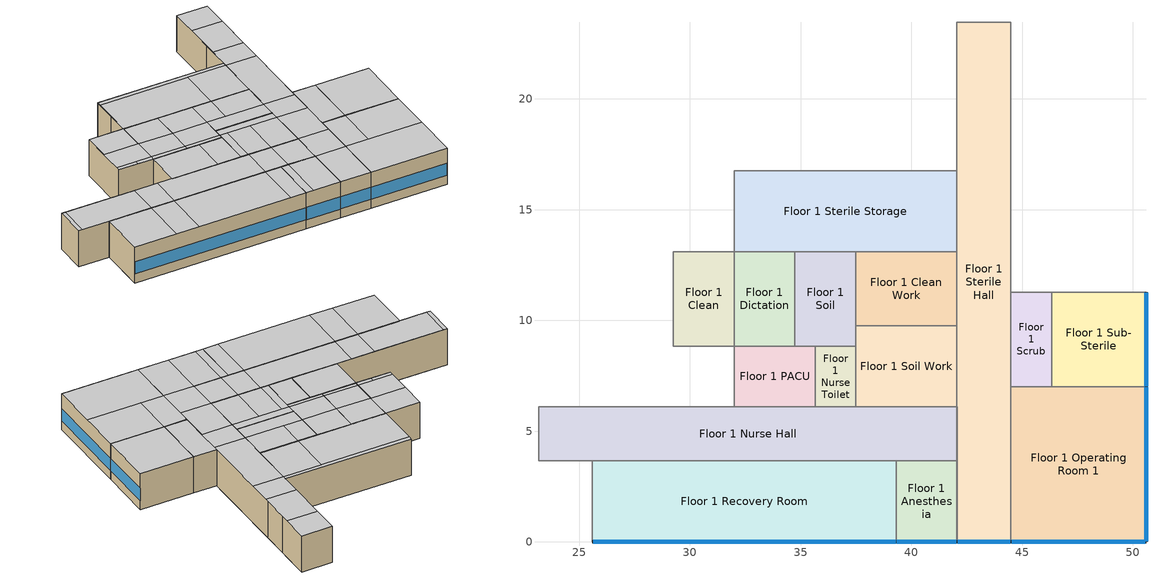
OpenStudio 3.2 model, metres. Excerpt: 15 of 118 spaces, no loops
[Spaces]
Floor 1 Clean
 floor foundation (BTAP-Grnd-Floor-Mass:U-0.757_std): 32,13.11 32,8.84 29.26,8.84 29.26,13.11 z0
 wall to Floor 1 Nurse Station: 29.26,8.84 32,8.84 z0:3.05
 wall to Floor 1 Humid: 32,13.11 29.26,13.11 z0:3.05
 wall to Floor 1 Nourishment: 29.26,13.11 29.26,8.84 z0:3.05
 wall to Floor 1 Dictation: 32,8.84 32,13.11 z0:3.05
 ceiling to Floor 2 Exam Hall 2: 30.78,8.84 30.78,9.14 29.26,9.14 29.26,8.84 z3.05
 ceiling to Floor 2 Exam 3: 32,8.84 32,9.14 30.78,9.14 30.78,8.84 z3.05
 ceiling to Floor 2 Reception Hall: 32,9.14 32,10.97 29.26,10.97 29.26,9.14 z3.05
 ceiling to Floor 2 X-Ray: 32,10.97 32,13.11 29.26,13.11 29.26,10.97 z3.05
Floor 1 Operating Room 1
 floor foundation (BTAP-Grnd-Floor-Mass:U-0.757_std): 50.6,7.01 50.6,0 44.5,0 44.5,7.01 z0
 wall outside: 44.5,0 50.6,0 50.6,7.01 z0:3.05
 wall to Floor 1 Sterile Hall: 44.5,7.01 44.5,0 z0:3.05
 wall to Floor 1 Scrub: 46.33,7.01 44.5,7.01 z0:3.05
 wall to Floor 1 Sub-Sterile: 50.6,7.01 46.33,7.01 z0:3.05
 window (BTAP-Ext-FixedWindow:U=0.190 SHGC=0.600): 44.53,0 50.57,0 z0.76:1.79; 50.6,0.03 50.6,6.99 z0.76:1.78
 ceiling to Floor 2 Conference: 50.6,0 50.6,3.66 44.5,3.66 44.5,0 z3.05
 ceiling to Floor 2 Office Hall: 46.33,3.66 46.33,7.01 44.5,7.01 44.5,3.66 z3.05
 ceiling to Floor 2 Office: 50.6,3.66 50.6,7.01 46.33,7.01 46.33,3.66 z3.05
Floor 1 Soil
 floor foundation (BTAP-Grnd-Floor-Mass:U-0.757_std): 37.49,13.11 37.49,8.84 34.75,8.84 34.75,13.11 z0
 wall to Floor 1 PACU: 34.75,8.84 35.66,8.84 z0:3.05
 wall to Floor 1 Soil Work: 37.49,8.84 37.49,9.75 z0:3.05
 wall to Floor 1 Clean Work: 37.49,9.75 37.49,13.11 z0:3.05
 wall to Floor 1 Nurse Toilet: 35.66,8.84 37.49,8.84 z0:3.05
 wall to Floor 1 Dictation: 34.75,13.11 34.75,8.84 z0:3.05
 wall to Floor 1 Sterile Storage: 37.49,13.11 34.75,13.11 z0:3.05
 ceiling to Floor 2 X-Ray: 37.49,10.97 37.49,13.11 34.75,13.11 34.75,10.97 z3.05
 ceiling to Floor 2 Exam 3: 37.49,8.84 37.49,9.14 34.75,9.14 34.75,8.84 z3.05
 ceiling to Floor 2 Reception Hall: 37.49,9.14 37.49,10.97 34.75,10.97 34.75,9.14 z3.05
Floor 1 Sterile Hall
 floor foundation (BTAP-Grnd-Floor-Mass:U-0.757_std): 44.5,23.47 44.5,0 42.06,0 42.06,23.47 z0
 wall outside: 42.06,0 44.5,0 z0:3.05
 wall to Floor 1 Clean Work: 42.06,13.11 42.06,9.75 z0:3.05
 wall to Floor 1 Utility Hall: 44.5,23.47 42.06,23.47 z0:3.05
 wall to Floor 1 Nurse Hall: 42.06,6.1 42.06,3.66 z0:3.05
 wall to Floor 1 Operating Room 2: 44.5,11.28 44.5,18.59 z0:3.05
 wall to Floor 1 Utility Room: 44.5,20.73 44.5,23.47 z0:3.05
 wall to Floor 1 Utility Janitor: 44.5,18.59 44.5,20.73 z0:3.05
 wall to Floor 1 Soil Work: 42.06,9.75 42.06,6.1 z0:3.05
 wall to Floor 1 Scrub: 44.5,7.01 44.5,11.28 z0:3.05
 wall to Floor 1 Sterile Storage: 42.06,16.76 42.06,13.11 z0:3.05
 wall to Floor 1 Locker Room Hall: 42.06,19.2 42.06,16.76 z0:3.05
 wall to Floor 1 Anesthesia: 42.06,3.66 42.06,0 z0:3.05
 wall to Floor 1 Operating Room 3: 42.06,23.47 42.06,19.2 z0:3.05
 window (BTAP-Ext-FixedWindow:U=0.190 SHGC=0.600): 42.09,0 44.48,0 z0.76:1.8
 ceiling to Floor 2 Work Hall: 44.5,16.46 44.5,18.29 42.06,18.29 42.06,16.46 z3.05
 ceiling to Floor 2 Nurse Station 1: 44.5,18.29 44.5,21.34 42.06,21.34 42.06,18.29 z3.05
 ceiling to Floor 2 Storage 2: 44.5,21.34 44.5,23.47 42.06,23.47 42.06,21.34 z3.05
 ceiling to Floor 2 Conference Toilet: 44.5,3.66 44.5,6.1 42.06,6.1 42.06,3.66 z3.05
 ceiling to Floor 2 Reception Hall: 44.5,9.14 44.5,10.97 42.06,10.97 42.06,9.14 z3.05
 ceiling to Floor 2 Conference: 44.5,0 44.5,3.66 42.06,3.66 42.06,0 z3.05
 ceiling to Floor 2 Lounge: 44.5,6.1 44.5,9.14 42.06,9.14 42.06,6.1 z3.05
 ceiling to Floor 2 Scheduling 1: 44.5,10.97 44.5,16.46 42.06,16.46 42.06,10.97 z3.05
Floor 1 Anesthesia
 floor foundation (BTAP-Grnd-Floor-Mass:U-0.757_std): 42.06,3.66 42.06,0 39.32,0 39.32,3.66 z0
 wall outside: 39.32,0 42.06,0 z0:3.05
 wall to Floor 1 Nurse Hall: 42.06,3.66 39.32,3.66 z0:3.05
 wall to Floor 1 Recovery Room: 39.32,3.66 39.32,0 z0:3.05
 window (BTAP-Ext-FixedWindow:U=0.190 SHGC=0.600): 39.34,0 42.04,0 z0.76:1.8
 ceiling to Floor 2 Exam 4: 42.06,0 42.06,3.66 39.93,3.66 39.93,0 z3.05
 ceiling to Floor 2 Exam Hall 3: 39.93,0 39.93,3.66 39.32,3.66 39.32,0 z3.05
Floor 1 Sterile Storage
 floor foundation (BTAP-Grnd-Floor-Mass:U-0.757_std): 42.06,16.76 42.06,13.11 32,13.11 32,16.76 z0
 wall to Floor 1 Nurse Janitor: 32,16.76 32,14.94 z0:3.05
 wall to Floor 1 Humid: 32,14.94 32,13.11 z0:3.05
 wall to Floor 1 Locker Room Hall: 42.06,16.76 32,16.76 z0:3.05
 wall to Floor 1 Dictation: 32,13.11 34.75,13.11 z0:3.05
 wall to Floor 1 Clean Work: 37.49,13.11 42.06,13.11 z0:3.05
 ceiling to Floor 2 Scheduling 1: 42.06,13.11 42.06,16.46 39.01,16.46 39.01,13.11 z3.05
 ceiling to Floor 2 Work Hall: 42.06,16.46 42.06,16.76 32,16.76 32,16.46 z3.05
 ceiling to Floor 2 X-Ray: 39.01,13.11 39.01,16.46 32,16.46 32,13.11 z3.05
Floor 1 PACU
 floor foundation (BTAP-Grnd-Floor-Mass:U-0.757_std): 35.66,8.84 35.66,6.1 32,6.1 32,8.84 z0
 wall to Floor 1 Nurse Toilet: 35.66,6.1 35.66,8.84 z0:3.05
 wall to Floor 1 Nurse Station: 32,8.84 32,6.1 z0:3.05
 wall to Floor 1 Nurse Hall: 32,6.1 35.66,6.1 z0:3.05
 wall to Floor 1 Dictation: 34.75,8.84 32,8.84 z0:3.05
 ceiling to Floor 2 Exam 3: 35.66,6.1 35.66,8.84 32,8.84 32,6.1 z3.05
Floor 1 Scrub
 floor foundation (BTAP-Grnd-Floor-Mass:U-0.757_std): 46.33,11.28 46.33,7.01 44.5,7.01 44.5,11.28 z0
 wall to Floor 1 Operating Room 2: 46.33,11.28 44.5,11.28 z0:3.05
 wall to Floor 1 Sub-Sterile: 46.33,7.01 46.33,11.28 z0:3.05
 ceiling to Floor 2 Office Hall: 46.33,7.01 46.33,11.28 44.5,11.28 44.5,7.01 z3.05
Floor 1 Sub-Sterile
 floor foundation (BTAP-Grnd-Floor-Mass:U-0.757_std): 50.6,11.28 50.6,7.01 46.33,7.01 46.33,11.28 z0
 wall outside: 50.6,7.01 50.6,11.28 z0:3.05
 wall to Floor 1 Operating Room 2: 50.6,11.28 46.33,11.28 z0:3.05
 window (BTAP-Ext-FixedWindow:U=0.190 SHGC=0.600): 50.6,7.04 50.6,11.25 z0.76:1.79
 ceiling to Floor 2 Office: 50.6,7.01 50.6,11.28 46.33,11.28 46.33,7.01 z3.05
Floor 1 Recovery Room
 floor foundation (BTAP-Grnd-Floor-Mass:U-0.757_std): 39.32,3.66 39.32,0 25.6,0 25.6,3.66 z0
 wall outside: 25.6,0 39.32,0 z0:3.05
 wall to Floor 1 Step Down: 25.6,3.66 25.6,0 z0:3.05
 wall to Floor 1 Nurse Hall: 39.32,3.66 25.6,3.66 z0:3.05
 window (BTAP-Ext-FixedWindow:U=0.190 SHGC=0.600): 25.63,0 39.29,0 z0.76:1.78
 ceiling to Floor 2 Exam Hall 3: 39.32,0 39.32,3.66 38.1,3.66 38.1,0 z3.05
 ceiling to Floor 2 Exam 3: 38.1,0 38.1,3.66 30.78,3.66 30.78,0 z3.05
 ceiling to Floor 2 Exam Hall 2: 30.78,0 30.78,3.66 28.96,3.66 28.96,0 z3.05
 ceiling to Floor 2 Exam 2: 28.96,0 28.96,3.66 25.6,3.66 25.6,0 z3.05
Floor 1 Nurse Toilet
 floor foundation (BTAP-Grnd-Floor-Mass:U-0.757_std): 37.49,8.84 37.49,6.1 35.66,6.1 35.66,8.84 z0
 wall to Floor 1 Soil Work: 37.49,6.1 37.49,8.84 z0:3.05
 wall to Floor 1 Nurse Hall: 35.66,6.1 37.49,6.1 z0:3.05
 ceiling to Floor 2 Exam 3: 37.49,6.1 37.49,8.84 35.66,8.84 35.66,6.1 z3.05
Floor 1 Clean Work
 floor foundation (BTAP-Grnd-Floor-Mass:U-0.757_std): 42.06,13.11 42.06,9.75 37.49,9.75 37.49,13.11 z0
 wall to Floor 1 Soil Work: 37.49,9.75 42.06,9.75 z0:3.05
 ceiling to Floor 2 Scheduling 1: 42.06,10.97 42.06,13.11 39.01,13.11 39.01,10.97 z3.05
 ceiling to Floor 2 Reception Hall: 42.06,9.75 42.06,10.97 37.49,10.97 37.49,9.75 z3.05
 ceiling to Floor 2 X-Ray: 39.01,10.97 39.01,13.11 37.49,13.11 37.49,10.97 z3.05
Floor 1 Nurse Hall
 floor foundation (BTAP-Grnd-Floor-Mass:U-0.757_std): 42.06,6.1 42.06,3.66 23.16,3.66 23.16,6.1 z0
 wall to Floor 1 Soil Work: 42.06,6.1 37.49,6.1 z0:3.05
 wall to Floor 1 Step Down: 23.16,3.66 25.6,3.66 z0:3.05
 wall to Floor 1 Pre-Op Hall: 23.16,6.1 23.16,3.66 z0:3.05
 wall to Floor 1 Nurse Station: 32,6.1 23.16,6.1 z0:3.05
 ceiling to Floor 2 Exam 2: 28.96,3.66 28.96,6.1 23.47,6.1 23.47,3.66 z3.05
 ceiling to Floor 2 Storage 1: 42.06,3.66 42.06,6.1 39.93,6.1 39.93,3.66 z3.05
 ceiling to Floor 2 Exam Hall 1: 23.47,3.66 23.47,6.1 23.16,6.1 23.16,3.66 z3.05
 ceiling to Floor 2 Exam Hall 2: 30.78,3.66 30.78,6.1 28.96,6.1 28.96,3.66 z3.05
 ceiling to Floor 2 Exam 3: 38.1,3.66 38.1,6.1 30.78,6.1 30.78,3.66 z3.05
 ceiling to Floor 2 Exam Hall 3: 39.93,3.66 39.93,6.1 38.1,6.1 38.1,3.66 z3.05
Floor 1 Soil Work
 floor foundation (BTAP-Grnd-Floor-Mass:U-0.757_std): 42.06,9.75 42.06,6.1 37.49,6.1 37.49,9.75 z0
 ceiling to Floor 2 Reception Hall: 42.06,9.14 42.06,9.75 37.49,9.75 37.49,9.14 z3.05
 ceiling to Floor 2 Dictation: 42.06,6.1 42.06,9.14 39.93,9.14 39.93,6.1 z3.05
 ceiling to Floor 2 Exam Hall 3: 39.93,6.1 39.93,9.14 38.1,9.14 38.1,6.1 z3.05
 ceiling to Floor 2 Exam 3: 38.1,6.1 38.1,9.14 37.49,9.14 37.49,6.1 z3.05
Floor 1 Dictation
 floor foundation (BTAP-Grnd-Floor-Mass:U-0.757_std): 34.75,13.11 34.75,8.84 32,8.84 32,13.11 z0
 ceiling to Floor 2 Exam 3: 34.75,8.84 34.75,9.14 32,9.14 32,8.84 z3.05
 ceiling to Floor 2 X-Ray: 34.75,10.97 34.75,13.11 32,13.11 32,10.97 z3.05
 ceiling to Floor 2 Reception Hall: 34.75,9.14 34.75,10.97 32,10.97 32,9.14 z3.05
[Site]
Calgary Intl AP_AB_CAN: Latitude {deg}=51.114; Longitude {deg}=-114.02; Time Zone {hr}=-7; Elevation {m}=1084.1; Terrain=City
[Building]
Outpatient: North Axis {deg}=0; Default Construction Set=BTAP-Mass at hdd = 5000.0; Standards Number of Stories=3; Standards Number of Above Ground Stories=3; Standards Template=NECB2017; Standards Building Type=Outpatient
[Site:WaterMainsTemperature]
Calculation Method=Correlation; Annual Average Outdoor Air Temperature {C}=5; Maximum Difference In Monthly Average Outdoor Air Temperatures {deltaC}=23.3
[Site:GroundTemperature:BuildingSurface]
19.527, 19.502, 19.536, 19.598, 20.002, 21.64, 22.225, 22.375, 21.449, 20.121, 19.802, 19.633
[SizingPeriod:DesignDay] Barometric Pressure {Pa}=88961; Sky Clearness=0; Rain Indicator=0; Snow Indicator=0; Day of Month=21; Daylight Saving Time Indicator=0; Humidity Indicating Type=Wetbulb; Dry-Bulb Temperature Range Modifier Type=DefaultMultipliers
Name | Maximum Dry-Bulb Temperature {C} | Daily Dry-Bulb Temperature Range {deltaC} | Humidity Indicating Conditions at Maximum Dry-Bulb | Wind Speed {m/s} | Wind Direction {deg} | Month | Day Type | Solar Model Indicator | ASHRAE Taub | ASHRAE Taud
Calgary Intl AP Ann Clg .4% Condns DB=>MWB | 28.5 | 12.1 | 16.1 | 4.5 | 160 | 7 | SummerDesignDay | ASHRAETau | 0.339 | 2.421
Calgary Intl AP Ann Htg 99.6% Condns DB | -28.5 | 0 | -28.5 | 2.9 | 200 | 1 | WinterDesignDay | ASHRAEClearSky
[Material:NoMass] Roughness=Smooth; Thermal Absorptance=0.9; Solar Absorptance=0.7
Name | Thermal Resistance {m2-K/W} | Visible Absorptance
Typical Carpet Pad; Typical Carpet Pad 1 | 0.21648 | 0.8
Typical Insulation 1 | 5.91238 | 0.7
Typical Insulation 2 | 4.49096 | 0.7
Typical Insulation 3 | 7.24636 | 0.7
Typical Carpet Pad 2 | 1.25503 | 0.8
Typical Carpet Pad 3; Typical Carpet Pad 4 | 3.45515 | 0.8
Typical Insulation 4 | 0.526298 | 0.7
Typical Insulation 5 | 0.526316 | 0.7
[Material]
Name | Roughness | Thickness {m} | Conductivity {W/m-K} | Density {kg/m3} | Specific Heat {J/kg-K} | Thermal Absorptance | Solar Absorptance | Visible Absorptance
G05 25mm wood | MediumSmooth | 0.0254 | 0.15 | 608 | 1630 | 0.9 | 0.5 | 0.5
100mm Normalweight concrete floor 1 | MediumSmooth | 0.1016 | 2.31 | 2322 | 832
G01 13mm gypsum board 1 | Smooth | 0.0127 | 0.16 | 800 | 1090 | 0.9 | 0.7 | 0.5
4 in. Normalweight Concrete Floor 1 | MediumRough | 0.1016 | 2.31 | 2322 | 832 | 0.9 | 0.7 | 0.7
1IN Stucco 1 | Smooth | 0.0253 | 0.6918 | 1858 | 837 | 0.9 | 0.7 | 0.92
8IN CONCRETE HW RefBldg 1 | Rough | 0.2032 | 1.311 | 2240 | 836.8 | 0.9 | 0.7 | 0.7
1/2IN Gypsum 1 | Smooth | 0.0127 | 0.16 | 784.9 | 830 | 0.9 | 0.4 | 0.4
Metal Roof Surface 1; F08 Metal surface 1 | Smooth | 0.0008 | 45.28 | 7824 | 500 | 0.9 | 0.7 | 0.7
6 in. Normalweight Concrete Floor 1; 6 in. Normalweight Concrete Floor 2; 6 in. Normalweight Concrete Floor 3 | MediumRough | 0.1524 | 2.31 | 2322 | 832 | 0.9 | 0.7 | 0.7
Expanded Polystyrene | MediumSmooth | 0.0363959 | 0.029 | 29 | 1210
[Construction]
BTAP-Int-Partition; BTAP-Int-Door: G05 25mm wood
BTAP-Int-Floor: 100mm Normalweight concrete floor 1, Typical Carpet Pad
BTAP-Int-Wall: G01 13mm gypsum board 1, G01 13mm gypsum board 1
BTAP-Int-Ceiling: Typical Carpet Pad, 100mm Normalweight concrete floor 1
BTAP-Int-Window: SimpleGlazing
BTAP-Ext-Floor-Mass:U-0.162: Typical Insulation 1, 4 in. Normalweight Concrete Floor 1, Typical Carpet Pad 1
BTAP-Ext-Wall-Mass:U-0.21: 1IN Stucco 1, 8IN CONCRETE HW RefBldg 1, Typical Insulation 2, 1/2IN Gypsum 1
BTAP-Ext-Roof-Metal:U-0.138: Metal Roof Surface 1, Typical Insulation 3
BTAP-Grnd-Floor-Mass:U-0.757: 6 in. Normalweight Concrete Floor 1, Typical Carpet Pad 2
BTAP-Grnd-Wall-Mass:U-0.284: 6 in. Normalweight Concrete Floor 2, Typical Carpet Pad 3
BTAP-Grnd-Roof-Mass:U-0.284: 6 in. Normalweight Concrete Floor 3, Typical Carpet Pad 4
BTAP-Ext-FixedWindow:U=0.190 SHGC=0.600; BTAP-Ext-GlassDoors:U=0.190 SHGC=0.600; BTAP-Ext-Skylights:U=0.190 SHGC=0.600; BTAP-Ext-DaylightDomes:U=0.190 SHGC=0.600; BTAP-Ext-DaylightDiffuser:U=0.190 SHGC=0.600: SimpleGlazing:U=0.190 SHGC=0.600
BTAP-Ext-Door:U-1.9: F08 Metal surface 1, Typical Insulation 4
BTAP-Ext-OverHeadDoor:U-1.9: Typical Insulation 5
BTAP-Grnd-Floor-Mass:U-0.757_std: 6 in. Normalweight Concrete Floor 1, Expanded Polystyrene
[DefaultConstructionSet]
BTAP-Mass at hdd = 5000.0: Default Exterior Surface Constructions=BTAP-Mass at hdd = 5000.0; Default Interior Surface Constructions=Default Surface Constructions 2; Default Ground Contact Surface Constructions=BTAP-Mass at hdd = 5000.0 1; Default Exterior SubSurface Constructions=BTAP-Mass at hdd = 5000.0; Default Interior SubSurface Constructions=Default Sub Surface Constructions 2; Interior Partition Construction=BTAP-Int-Partition
[DefaultSurfaceConstructions]
Name | Floor Construction | Wall Construction | Roof Ceiling Construction
Default Surface Constructions 2 | BTAP-Int-Floor | BTAP-Int-Wall | BTAP-Int-Ceiling
BTAP-Mass at hdd = 5000.0 | BTAP-Ext-Floor-Mass:U-0.162 | BTAP-Ext-Wall-Mass:U-0.21 | BTAP-Ext-Roof-Metal:U-0.138
BTAP-Mass at hdd = 5000.0 1 | BTAP-Grnd-Floor-Mass:U-0.757 | BTAP-Grnd-Wall-Mass:U-0.284 | BTAP-Grnd-Roof-Mass:U-0.284
[DefaultSubSurfaceConstructions]
Name | Fixed Window Construction | Operable Window Construction | Door Construction | Glass Door Construction | Overhead Door Construction | Skylight Construction | Tubular Daylight Dome Construction | Tubular Daylight Diffuser Construction
Default Sub Surface Constructions 2 | BTAP-Int-Window | BTAP-Int-Window | BTAP-Int-Door
BTAP-Mass at hdd = 5000.0 | BTAP-Ext-FixedWindow:U=0.190 SHGC=0.600 | BTAP-Ext-FixedWindow:U=0.190 SHGC=0.600 | BTAP-Ext-Door:U-1.9 | BTAP-Ext-GlassDoors:U=0.190 SHGC=0.600 | BTAP-Ext-OverHeadDoor:U-1.9 | BTAP-Ext-Skylights:U=0.190 SHGC=0.600 | BTAP-Ext-DaylightDomes:U=0.190 SHGC=0.600 | BTAP-Ext-DaylightDiffuser:U=0.190 SHGC=0.600
[WindowMaterial:SimpleGlazingSystem] Solar Heat Gain Coefficient=0.6; Visible Transmittance=0.21
Name | U-Factor {W/m2-K}
SimpleGlazing | 2.2
SimpleGlazing:U=0.190 SHGC=0.600 | 1.9
[Space] Building Story=Building Story 1; Part of Total Floor Area=Yes
Name | Space Type | Thermal Zone
Floor 1 Sterile Storage | Space Function Storage room < 5 m2-sch-A 1 | ALL_ST=Storage room < 5 m2-sch-A_FL=Building Story 1_SCH=A 4
Floor 1 Clean; Floor 1 Soil; Floor 1 Clean Work; Floor 1 Soil Work | Space Function Laundry/Washing area | ALL_ST=Laundry/Washing area_FL=Building Story 1_SCH=C
Floor 1 Operating Room 1 | Space Function Health care facility operating room | ALL_ST=Health care facility operating room_FL=Building Story 1_SCH=H 3
Floor 1 Sterile Hall | Space Function Corridor/Transition area - hospital-sch-A | WILD_ST=Corridor/Transition area - hospital-sch-H_FL=Building Story 1_SCH=A 7
Floor 1 Anesthesia | Space Function Health care facility operating room | ALL_ST=Health care facility operating room_FL=Building Story 1_SCH=H 1
Floor 1 Dictation | Space Function Office enclosed <= 25 m2 | ALL_ST=Office enclosed <= 25 m2_FL=Building Story 1_SCH=A 2
Floor 1 PACU | Space Function Locker room-sch-A | WET_ST=Locker room-sch-H_FL=Building Story 1_SCHA 1
Floor 1 Scrub | Space Function Corridor/Transition area - hospital-sch-A | WILD_ST=Corridor/Transition area - hospital-sch-H_FL=Building Story 1_SCH=A 9
Floor 1 Sub-Sterile | Space Function Storage room < 5 m2-sch-A 1 | ALL_ST=Storage room < 5 m2-sch-A_FL=Building Story 1_SCH=A 3
Floor 1 Recovery Room | Space Function Health care facility recovery room | ALL_ST=Health care facility recovery room_FL=Building Story 1_SCH=H
Floor 1 Nurse Toilet | Space Function Washroom - other-sch-A | WET_ST=Washroom - other-sch-H_FL=Building Story 1_SCHA 1
Floor 1 Nurse Hall | Space Function Corridor/Transition area - hospital-sch-A | WILD_ST=Corridor/Transition area - hospital-sch-H_FL=Building Story 1_SCH=A
[BuildingStory]
Building Story 1: Nominal Z Coordinate {m}=0
[SpaceType] Standards Building Type=Space Function
Name | Default Schedule Set | Design Specification Outdoor Air Object | Standards Space Type
Space Function Health care facility operating room | Space Function Health care facility operating room Schedule Set | Space Function Health care facility operating room Ventilation | Health care facility operating room
Space Function Office enclosed <= 25 m2 | Space Function Office enclosed <= 25 m2 Schedule Set | Space Function Office enclosed <= 25 m2 Ventilation | Office enclosed <= 25 m2
Space Function Storage room < 5 m2-sch-A 1 | Space Function Storage room < 5 m2-sch-A 1 Schedule Set | Space Function Storage room < 5 m2-sch-A 1 Ventilation | Storage room < 5 m2-sch-A
Space Function Health care facility recovery room | Space Function Health care facility recovery room Schedule Set | Space Function Health care facility recovery room Ventilation | Health care facility recovery room
Space Function Laundry/Washing area | Space Function Laundry/Washing area Schedule Set | Space Function Laundry/Washing area Ventilation | Laundry/Washing area
Space Function Washroom - other-sch-A | Space Function Washroom - other-sch-A Schedule Set | Space Function Washroom - other-sch-A Ventilation | Washroom - other-sch-A
Space Function Locker room-sch-A | Space Function Locker room-sch-A Schedule Set | Space Function Locker room-sch-A Ventilation | Locker room-sch-A
Space Function Corridor/Transition area - hospital-sch-A | Space Function Corridor/Transition area - hospital-sch-A Schedule Set | Space Function Corridor/Transition area - hospital-sch-A Ventilation | Corridor/Transition area - hospital-sch-A
[People:Definition] Number of People Calculation Method=People/Area; Fraction Radiant=0.3
Name | People per Space Floor Area {person/m2}
Space Function Health care facility operating room People Definition; Space Function Health care facility recovery room People Definition; Space Function Laundry/Washing area People Definition; Space Function Office enclosed <= 25 m2 People Definition | 0.0500182
Space Function Storage room < 5 m2-sch-A 1 People Definition; Space Function Corridor/Transition area - hospital-sch-A People Definition | 0.0100036
Space Function Washroom - other-sch-A People Definition | 0.0333454
Space Function Locker room-sch-A People Definition | 0.100036
[People] Work Efficiency Schedule=Work Efficiency Schedule; Clothing Insulation Schedule=Clothing Schedule; Air Velocity Schedule=Air Velocity Schedule; Multiplier=1
Name | People Definition | Space or SpaceType
Space Function Health care facility operating room People | Space Function Health care facility operating room People Definition | Space Function Health care facility operating room
Space Function Health care facility recovery room People | Space Function Health care facility recovery room People Definition | Space Function Health care facility recovery room
Space Function Laundry/Washing area People | Space Function Laundry/Washing area People Definition | Space Function Laundry/Washing area
Space Function Office enclosed <= 25 m2 People | Space Function Office enclosed <= 25 m2 People Definition | Space Function Office enclosed <= 25 m2
Space Function Storage room < 5 m2-sch-A 1 People | Space Function Storage room < 5 m2-sch-A 1 People Definition | Space Function Storage room < 5 m2-sch-A 1
Space Function Washroom - other-sch-A People | Space Function Washroom - other-sch-A People Definition | Space Function Washroom - other-sch-A
Space Function Locker room-sch-A People | Space Function Locker room-sch-A People Definition | Space Function Locker room-sch-A
Space Function Corridor/Transition area - hospital-sch-A People | Space Function Corridor/Transition area - hospital-sch-A People Definition | Space Function Corridor/Transition area - hospital-sch-A
[Lights:Definition] Design Level Calculation Method=Watts/Area; Fraction Radiant=0.5; Fraction Visible=0.2
Name | Watts per Space Floor Area {W/m2}
Space Function Health care facility operating room Lights Definition | 23.3998
Space Function Health care facility recovery room Lights Definition | 11.0999
Space Function Laundry/Washing area Lights Definition | 4.59996
Space Function Office enclosed <= 25 m2 Lights Definition | 9.99992
Space Function Storage room < 5 m2-sch-A 1 Lights Definition | 10.3999
Space Function Washroom - other-sch-A Lights Definition | 9.09993
Space Function Locker room-sch-A Lights Definition | 5.19996
Space Function Corridor/Transition area - hospital-sch-A Lights Definition | 9.89991
[Lights] Fraction Replaceable=1
Name | Lights Definition | Space or SpaceType
Space Function Health care facility operating room Lights | Space Function Health care facility operating room Lights Definition | Space Function Health care facility operating room
Space Function Health care facility recovery room Lights | Space Function Health care facility recovery room Lights Definition | Space Function Health care facility recovery room
Space Function Laundry/Washing area Lights | Space Function Laundry/Washing area Lights Definition | Space Function Laundry/Washing area
Space Function Office enclosed <= 25 m2 Lights | Space Function Office enclosed <= 25 m2 Lights Definition | Space Function Office enclosed <= 25 m2
Space Function Storage room < 5 m2-sch-A 1 Lights | Space Function Storage room < 5 m2-sch-A 1 Lights Definition | Space Function Storage room < 5 m2-sch-A 1
Space Function Washroom - other-sch-A Lights | Space Function Washroom - other-sch-A Lights Definition | Space Function Washroom - other-sch-A
Space Function Locker room-sch-A Lights | Space Function Locker room-sch-A Lights Definition | Space Function Locker room-sch-A
Space Function Corridor/Transition area - hospital-sch-A Lights | Space Function Corridor/Transition area - hospital-sch-A Lights Definition | Space Function Corridor/Transition area - hospital-sch-A
[ElectricEquipment:Definition] Design Level Calculation Method=Watts/Area; Fraction Radiant=0.5
Name | Watts per Space Floor Area {W/m2}
Space Function Health care facility operating room Elec Equip Definition; Space Function Health care facility recovery room Elec Equip Definition | 10.0036
Space Function Laundry/Washing area Elec Equip Definition | 20.0073
Space Function Office enclosed <= 25 m2 Elec Equip Definition | 7.50273
Space Function Storage room < 5 m2-sch-A 1 Elec Equip Definition; Space Function Washroom - other-sch-A Elec Equip Definition | 1.00036
Space Function Locker room-sch-A Elec Equip Definition | 2.50091
[ElectricEquipment]
Name | Electric Equipment Definition | Space or SpaceType
Space Function Health care facility operating room Elec Equip | Space Function Health care facility operating room Elec Equip Definition | Space Function Health care facility operating room
Space Function Health care facility recovery room Elec Equip | Space Function Health care facility recovery room Elec Equip Definition | Space Function Health care facility recovery room
Space Function Laundry/Washing area Elec Equip | Space Function Laundry/Washing area Elec Equip Definition | Space Function Laundry/Washing area
Space Function Office enclosed <= 25 m2 Elec Equip | Space Function Office enclosed <= 25 m2 Elec Equip Definition | Space Function Office enclosed <= 25 m2
Space Function Storage room < 5 m2-sch-A 1 Elec Equip | Space Function Storage room < 5 m2-sch-A 1 Elec Equip Definition | Space Function Storage room < 5 m2-sch-A 1
Space Function Washroom - other-sch-A Elec Equip | Space Function Washroom - other-sch-A Elec Equip Definition | Space Function Washroom - other-sch-A
Space Function Locker room-sch-A Elec Equip | Space Function Locker room-sch-A Elec Equip Definition | Space Function Locker room-sch-A
[DesignSpecification:OutdoorAir] Outdoor Air Method=Sum
Name | Outdoor Air Flow per Person {m3/s-person} | Outdoor Air Flow per Floor Area {m3/s-m2}
Space Function Health care facility operating room Ventilation | 0.0609379
Space Function Health care facility recovery room Ventilation | 0.0304689
Space Function Laundry/Washing area Ventilation | 0.0253908
Space Function Office enclosed <= 25 m2 Ventilation | 0.0142188
Space Function Storage room < 5 m2-sch-A 1 Ventilation |  | 0.000762
Space Function Washroom - other-sch-A Ventilation | 0.228517
Space Function Locker room-sch-A Ventilation |  | 0.00254
Space Function Corridor/Transition area - hospital-sch-A Ventilation |  | 0.000254
[DefaultScheduleSet] People Activity Level Schedule=NECB-Activity; Infiltration Schedule=Always On
Name | Number of People Schedule | Lighting Schedule | Electric Equipment Schedule
Space Function Health care facility operating room Schedule Set | NECB-H-Occupancy | NECB-H-Occupancy-NECB-H-Lighting-0.1-0.0-0.67-Light Ruleset | NECB-H-Electric-Equipment
Space Function Health care facility recovery room Schedule Set | NECB-H-Occupancy | NECB-H-Occupancy-NECB-H-Lighting-0.0-0.0-0.67-Light Ruleset | NECB-H-Electric-Equipment
Space Function Laundry/Washing area Schedule Set | NECB-C-Occupancy | NECB-C-Lighting | NECB-C-Electric-Equipment
Space Function Office enclosed <= 25 m2 Schedule Set | NECB-A-Occupancy | NECB-A-Occupancy-NECB-A-Lighting-0.3-0.1-0.67-Light Ruleset | NECB-A-Electric-Equipment
Space Function Storage room < 5 m2-sch-A 1 Schedule Set | NECB-A-Occupancy | NECB-A-Occupancy-NECB-A-Lighting-0.6-0.0-0.67-Light Ruleset | NECB-A-Electric-Equipment
Space Function Washroom - other-sch-A Schedule Set | NECB-A-Occupancy | NECB-A-Occupancy-NECB-A-Lighting-0.5-0.0-0.67-Light Ruleset | NECB-A-Electric-Equipment
Space Function Locker room-sch-A Schedule Set | NECB-A-Occupancy | NECB-A-Lighting | NECB-A-Electric-Equipment
Space Function Corridor/Transition area - hospital-sch-A Schedule Set | NECB-A-Occupancy | NECB-A-Occupancy-NECB-A-Lighting-0.0-0.0-0.67-Light Ruleset | NECB-A-Electric-Equipment
[ThermostatSetpoint:DualSetpoint]
Name | Heating Setpoint Temperature Schedule | Cooling Setpoint Temperature Schedule
Space Function Washroom - other-sch-A Thermostat 2; Space Function Locker room-sch-A Thermostat 2; Space Function Office enclosed <= 25 m2 Thermostat 34; Space Function Storage room < 5 m2-sch-A 1 Thermostat 44; Space Function Storage room < 5 m2-sch-A 1 Thermostat 46; Space Function Corridor/Transition area - hospital-sch-A Thermostat 1; Space Function Corridor/Transition area - hospital-sch-A Thermostat 16; Space Function Corridor/Transition area - hospital-sch-A Thermostat 21 | NECB-A-Thermostat Setpoint-Heating | NECB-A-Thermostat Setpoint-Cooling
Space Function Laundry/Washing area Thermostat 11 | NECB-C-Thermostat Setpoint-Heating | NECB-C-Thermostat Setpoint-Cooling
Space Function Health care facility operating room Thermostat 12; Space Function Health care facility operating room Thermostat 14; Space Function Health care facility recovery room Thermostat 3 | NECB-H-Thermostat Setpoint-Heating | NECB-H-Thermostat Setpoint-Cooling
[SpaceInfiltration:DesignFlowRate] Design Flow Rate Calculation Method=Flow/ExteriorArea
Name | Space or SpaceType | Schedule | Flow per Exterior Surface Area {m3/s-m2} | Constant Term Coefficient | Temperature Term Coefficient | Velocity Term Coefficient | Velocity Squared Term Coefficient
Floor 1 Anesthesia Infiltration | Floor 1 Anesthesia | Always On Discrete | 0.00025 | 0 | 0 | 0.224 | 0
Floor 1 Operating Room 1 Infiltration | Floor 1 Operating Room 1 | Always On Discrete | 0.00025 | 0 | 0 | 0.224 | 0
Floor 1 Recovery Room Infiltration | Floor 1 Recovery Room | Always On Discrete | 0.00025 | 0 | 0 | 0.224 | 0
Floor 1 Sterile Hall Infiltration | Floor 1 Sterile Hall | Always On Discrete | 0.00025 | 0 | 0 | 0.224 | 0
Floor 1 Sub-Sterile Infiltration | Floor 1 Sub-Sterile | Always On Discrete | 0.00025 | 0 | 0 | 0.224 | 0
Space Function Washroom - other-sch-A Infiltration | Space Function Washroom - other-sch-A |  | 0.000250063
Space Function Locker room-sch-A Infiltration | Space Function Locker room-sch-A |  | 0.000250063
Space Function Corridor/Transition area - hospital-sch-A Infiltration | Space Function Corridor/Transition area - hospital-sch-A |  | 0.000250063
[ThermalZone] Use Ideal Air Loads=No
Name | Thermostat
WET_ST=Washroom - other-sch-H_FL=Building Story 1_SCHA 1 | Space Function Washroom - other-sch-A Thermostat 2
WET_ST=Locker room-sch-H_FL=Building Story 1_SCHA 1 | Space Function Locker room-sch-A Thermostat 2
ALL_ST=Laundry/Washing area_FL=Building Story 1_SCH=C | Space Function Laundry/Washing area Thermostat 11
ALL_ST=Office enclosed <= 25 m2_FL=Building Story 1_SCH=A 2 | Space Function Office enclosed <= 25 m2 Thermostat 34
ALL_ST=Health care facility operating room_FL=Building Story 1_SCH=H 1 | Space Function Health care facility operating room Thermostat 12
ALL_ST=Storage room < 5 m2-sch-A_FL=Building Story 1_SCH=A 3 | Space Function Storage room < 5 m2-sch-A 1 Thermostat 44
ALL_ST=Health care facility operating room_FL=Building Story 1_SCH=H 3 | Space Function Health care facility operating room Thermostat 14
ALL_ST=Storage room < 5 m2-sch-A_FL=Building Story 1_SCH=A 4 | Space Function Storage room < 5 m2-sch-A 1 Thermostat 46
ALL_ST=Health care facility recovery room_FL=Building Story 1_SCH=H | Space Function Health care facility recovery room Thermostat 3
WILD_ST=Corridor/Transition area - hospital-sch-H_FL=Building Story 1_SCH=A | Space Function Corridor/Transition area - hospital-sch-A Thermostat 1
WILD_ST=Corridor/Transition area - hospital-sch-H_FL=Building Story 1_SCH=A 7 | Space Function Corridor/Transition area - hospital-sch-A Thermostat 16
WILD_ST=Corridor/Transition area - hospital-sch-H_FL=Building Story 1_SCH=A 9 | Space Function Corridor/Transition area - hospital-sch-A Thermostat 21
[Foundation:Kiva] Wall Height Above Grade {m}=0; Wall Depth Below Slab {m}=0
Bldg Kiva Foundation; Floor 1 Nurse Station Slab Kiva Foundation; Floor 1 Clean Work Slab Kiva Foundation; Floor 1 Soil Slab Kiva Foundation; Floor 1 Soil Work Slab Kiva Foundation; Floor 1 Humid Slab Kiva Foundation; Floor 1 Office Slab Kiva Foundation; Floor 1 Nurse Storage Slab Kiva Foundation
[SurfaceProperty:ExposedFoundationPerimeter] Exposed Perimeter Calculation Method=TotalExposedPerimeter
Name | Total Exposed Perimeter {m}
Floor 1 Anesthesia Slab | 2.7432
Floor 1 Operating Room 1 Slab | 13.1064
Floor 1 Recovery Room Slab | 13.716
Floor 1 Clean Slab; Floor 1 Clean Work Slab; Floor 1 Soil Slab; Floor 1 Soil Work Slab; Floor 1 Dictation Slab; Floor 1 Nurse Storage Slab; Floor 1 PACU Slab; Floor 1 Nurse Toilet Slab; Floor 1 Nurse Hall Slab; Floor 1 Scrub Slab | 0
Floor 1 Sub-Sterile Slab | 4.2672
Floor 1 Sterile Hall Slab | 2.4384
[Foundation:Kiva:Settings]

[AvailabilityManager:NightCycle] Applicability Schedule=Always On Discrete; Control Type=CycleOnAny; Thermostat Tolerance {deltaC}=1; Cycling Run Time {s}=3600
Availability Manager Night Cycle 1; Availability Manager Night Cycle 2; Availability Manager Night Cycle 3
[Schedule:Ruleset]
Clothing Schedule: Default Day Schedule=Clothing Schedule Default Winter Clothes
Air Velocity Schedule: Default Day Schedule=Air Velocity Schedule Default
Work Efficiency Schedule: Default Day Schedule=Work Efficiency Schedule Default
NECB-C-Occupancy: Default Day Schedule=NECB-C-Occupancy Default
NECB-Activity: Default Day Schedule=NECB-Activity Default; Summer Design Day Schedule=NECB-Activity Summer Design Day; Winter Design Day Schedule=NECB-Activity Winter Design Day
NECB-C-Electric-Equipment: Default Day Schedule=NECB-C-Electric-Equipment Default
Always On: Default Day Schedule=Always On Default
NECB-C-Thermostat Setpoint-Heating: Default Day Schedule=NECB-C-Thermostat Setpoint-Heating Default
NECB-C-Thermostat Setpoint-Cooling: Default Day Schedule=NECB-C-Thermostat Setpoint-Cooling Default
NECB-H-Occupancy: Default Day Schedule=NECB-H-Occupancy Default
NECB-H-Occupancy-NECB-H-Lighting-0.0-0.0-0.67-Light Ruleset: Default Day Schedule=NECB-H-Occupancy-NECB-H-Lighting-0.0-0.0-0.67-Light Default
NECB-H-Electric-Equipment: Default Day Schedule=NECB-H-Electric-Equipment Default
NECB-H-Thermostat Setpoint-Heating: Default Day Schedule=NECB-H-Thermostat Setpoint-Heating Default
NECB-H-Thermostat Setpoint-Cooling: Default Day Schedule=NECB-H-Thermostat Setpoint-Cooling Default
NECB-H-Occupancy-NECB-H-Lighting-0.1-0.0-0.67-Light Ruleset: Default Day Schedule=NECB-H-Occupancy-NECB-H-Lighting-0.1-0.0-0.67-Light Default
NECB-C-Lighting: Default Day Schedule=NECB-C-Lighting Default
NECB-A-Occupancy: Default Day Schedule=NECB-A-Occupancy Default
NECB-A-Occupancy-NECB-A-Lighting-0.3-0.1-0.67-Light Ruleset: Default Day Schedule=NECB-A-Occupancy-NECB-A-Lighting-0.3-0.1-0.67-Light Default
NECB-A-Electric-Equipment: Default Day Schedule=NECB-A-Electric-Equipment Default
NECB-A-Thermostat Setpoint-Heating: Default Day Schedule=NECB-A-Thermostat Setpoint-Heating Default
NECB-A-Thermostat Setpoint-Cooling: Default Day Schedule=NECB-A-Thermostat Setpoint-Cooling Default
NECB-A-Occupancy-NECB-A-Lighting-0.6-0.0-0.67-Light Ruleset: Default Day Schedule=NECB-A-Occupancy-NECB-A-Lighting-0.6-0.0-0.67-Light Default
NECB-A-Occupancy-NECB-A-Lighting-0.5-0.0-0.67-Light Ruleset: Default Day Schedule=NECB-A-Occupancy-NECB-A-Lighting-0.5-0.0-0.67-Light Default
NECB-A-Lighting: Default Day Schedule=NECB-A-Lighting Default
NECB-A-Occupancy-NECB-A-Lighting-0.0-0.0-0.67-Light Ruleset: Default Day Schedule=NECB-A-Occupancy-NECB-A-Lighting-0.0-0.0-0.67-Light Default
[Schedule:Day]
Clothing Schedule Default Winter Clothes; Always On Default: 24, 0, 1
Clothing Schedule Summer Clothes: 24, 0, 0.5
Air Velocity Schedule Default; NECB-A-Electric-Equipment Sat Day; NECB-A-Electric-Equipment Sun|Hol Day: 24, 0, 0.2
Work Efficiency Schedule Default; NECB-A-Occupancy Sat Day; NECB-A-Occupancy Sun|Hol Day: 24, 0, 0
NECB-C-Occupancy Default; NECB-C-Occupancy Default|Wkdy Day: 8, 0, 0, 9, 0, 0.1, 10, 0, 0.2, 12, 0, 0.5, 16, 0, 0.7, 17, 0, 0.8, 18, 0, 0.7, 19, 0, 0.5, 21, 0, 0.3, 24, 0, 0
NECB-C-Occupancy Sat Day: 8, 0, 0, 9, 0, 0.1, 10, 0, 0.2, 11, 0, 0.5, 12, 0, 0.6, 13, 0, 0.8, 16, 0, 0.9, 17, 0, 0.8, 18, 0, 0.7, 19, 0, 0.5, 21, 0, 0.2, 24, 0, 0
NECB-C-Occupancy Sun|Hol Day: 8, 0, 0, 9, 0, 0.1, 10, 0, 0.2, 11, 0, 0.5, 12, 0, 0.6, 13, 0, 0.8, 16, 0, 0.9, 17, 0, 0.8, 18, 0, 0.7, 19, 0, 0.5, 24, 0, 0
NECB-Activity Default; NECB-Activity Winter Design Day; NECB-Activity Summer Design Day: 24, 0, 130
NECB-C-Electric-Equipment Default; NECB-C-Electric-Equipment Default|Wkdy Day; NECB-C-Electric-Equipment Sat Day; NECB-C-Lighting Default; NECB-C-Lighting Default|Wkdy Day; NECB-C-Lighting Sat Day: 8, 0, 0.05, 9, 0, 0.5, 19, 0, 0.9, 20, 0, 0.6, 21, 0, 0.5, 24, 0, 0.05
NECB-C-Electric-Equipment Sun|Hol Day; NECB-C-Lighting Sun|Hol Day: 8, 0, 0.05, 9, 0, 0.5, 19, 0, 0.9, 24, 0, 0.05
NECB-C-Thermostat Setpoint-Heating Default; NECB-C-Thermostat Setpoint-Heating Default|Wkdy Day; NECB-C-Thermostat Setpoint-Heating Sat Day: 7, 0, 18, 8, 0, 20, 21, 0, 22, 24, 0, 18
NECB-C-Thermostat Setpoint-Heating Sun|Hol Day: 9, 0, 18, 10, 0, 20, 19, 0, 22, 24, 0, 18
NECB-C-Thermostat Setpoint-Cooling Default; NECB-C-Thermostat Setpoint-Cooling Default|Wkdy Day; NECB-C-Thermostat Setpoint-Cooling Sat Day: 7, 0, 35, 21, 0, 24, 24, 0, 35
NECB-C-Thermostat Setpoint-Cooling Sun|Hol Day: 7, 0, 35, 19, 0, 24, 24, 0, 35
NECB-H-Occupancy Default; NECB-H-Occupancy Default|Wkdy Day; NECB-H-Occupancy Sat Day; NECB-H-Occupancy Sun|Hol Day; NECB-H-Occupancy-NECB-H-Lighting-0.0-0.0-0.67-Light Default; NECB-H-Occupancy-NECB-H-Lighting-0.0-0.0-0.67-Default|Wkdy-Light Day; NECB-H-Occupancy-NECB-H-Lighting-0.0-0.0-0.67-Sat-Light Day; NECB-H-Occupancy-NECB-H-Lighting-0.0-0.0-0.67-Sun|Hol-Light Day; NECB-H-Electric-Equipment Default; NECB-H-Electric-Equipment Default|Wkdy Day; NECB-H-Electric-Equipment Sat Day; NECB-H-Electric-Equipment Sun|Hol Day; NECB-H-Occupancy-NECB-H-Lighting-0.1-0.0-0.67-Light Default; NECB-H-Occupancy-NECB-H-Lighting-0.1-0.0-0.67-Default|Wkdy-Light Day; NECB-H-Occupancy-NECB-H-Lighting-0.1-0.0-0.67-Sat-Light Day; NECB-H-Occupancy-NECB-H-Lighting-0.1-0.0-0.67-Sun|Hol-Light Day: 24, 0, 0.9
NECB-H-Thermostat Setpoint-Heating Default; NECB-H-Thermostat Setpoint-Heating Default|Wkdy Day; NECB-H-Thermostat Setpoint-Heating Sat Day; NECB-H-Thermostat Setpoint-Heating Sun|Hol Day: 1, 0, 22, 7, 0, 18, 8, 0, 20, 24, 0, 22
NECB-H-Thermostat Setpoint-Cooling Default; NECB-H-Thermostat Setpoint-Cooling Default|Wkdy Day; NECB-H-Thermostat Setpoint-Cooling Sat Day; NECB-H-Thermostat Setpoint-Cooling Sun|Hol Day: 24, 0, 24
NECB-A-Occupancy Default; NECB-A-Occupancy Default|Wkdy Day: 7, 0, 0, 8, 0, 0.1, 9, 0, 0.7, 12, 0, 0.9, 14, 0, 0.5, 17, 0, 0.9, 18, 0, 0.7, 19, 0, 0.3, 23, 0, 0.1, 24, 0, 0
NECB-A-Occupancy-NECB-A-Lighting-0.3-0.1-0.67-Light Default; NECB-A-Occupancy-NECB-A-Lighting-0.3-0.1-0.67-Default|Wkdy-Light Day: 7, 0, 0.03495, 8, 0, 0.2097, 9, 0, 0.8, 17, 0, 0.9, 18, 0, 0.8, 19, 0, 0.5, 21, 0, 0.2097, 23, 0, 0.0699, 24, 0, 0.03495
NECB-A-Occupancy-NECB-A-Lighting-0.3-0.1-0.67-Sat-Light Day; NECB-A-Occupancy-NECB-A-Lighting-0.3-0.1-0.67-Sun|Hol-Light Day: 24, 0, 0.03495
NECB-A-Electric-Equipment Default; NECB-A-Electric-Equipment Default|Wkdy Day: 7, 0, 0.2, 8, 0, 0.3, 9, 0, 0.8, 18, 0, 0.9, 19, 0, 0.5, 21, 0, 0.3, 24, 0, 0.2
NECB-A-Thermostat Setpoint-Heating Default; NECB-A-Thermostat Setpoint-Heating Default|Wkdy Day: 6, 0, 18, 7, 0, 20, 21, 0, 22, 24, 0, 18
NECB-A-Thermostat Setpoint-Heating Sat Day; NECB-A-Thermostat Setpoint-Heating Sun|Hol Day: 24, 0, 18
NECB-A-Thermostat Setpoint-Cooling Default; NECB-A-Thermostat Setpoint-Cooling Default|Wkdy Day: 6, 0, 35, 21, 0, 24, 24, 0, 35
NECB-A-Thermostat Setpoint-Cooling Sat Day; NECB-A-Thermostat Setpoint-Cooling Sun|Hol Day: 24, 0, 35
NECB-A-Occupancy-NECB-A-Lighting-0.6-0.0-0.67-Light Default; NECB-A-Occupancy-NECB-A-Lighting-0.6-0.0-0.67-Default|Wkdy-Light Day: 7, 0, 0.0299, 8, 0, 0.1794, 9, 0, 0.8, 12, 0, 0.9, 14, 0, 0.5382, 17, 0, 0.9, 18, 0, 0.8, 19, 0, 0.299, 21, 0, 0.1794, 23, 0, 0.0598, 24, 0, 0.0299
NECB-A-Occupancy-NECB-A-Lighting-0.6-0.0-0.67-Sat-Light Day; NECB-A-Occupancy-NECB-A-Lighting-0.6-0.0-0.67-Sun|Hol-Light Day: 24, 0, 0.0299
NECB-A-Occupancy-NECB-A-Lighting-0.5-0.0-0.67-Light Default; NECB-A-Occupancy-NECB-A-Lighting-0.5-0.0-0.67-Default|Wkdy-Light Day: 7, 0, 0.03325, 8, 0, 0.1995, 9, 0, 0.8, 17, 0, 0.9, 18, 0, 0.8, 19, 0, 0.3325, 21, 0, 0.1995, 23, 0, 0.0665, 24, 0, 0.03325
NECB-A-Occupancy-NECB-A-Lighting-0.5-0.0-0.67-Sat-Light Day; NECB-A-Occupancy-NECB-A-Lighting-0.5-0.0-0.67-Sun|Hol-Light Day: 24, 0, 0.03325
NECB-A-Lighting Default; NECB-A-Lighting Default|Wkdy Day; NECB-A-Occupancy-NECB-A-Lighting-0.0-0.0-0.67-Light Default; NECB-A-Occupancy-NECB-A-Lighting-0.0-0.0-0.67-Default|Wkdy-Light Day: 7, 0, 0.05, 8, 0, 0.3, 9, 0, 0.8, 17, 0, 0.9, 18, 0, 0.8, 19, 0, 0.5, 21, 0, 0.3, 23, 0, 0.1, 24, 0, 0.05
NECB-A-Lighting Sat Day; NECB-A-Lighting Sun|Hol Day; NECB-A-Occupancy-NECB-A-Lighting-0.0-0.0-0.67-Sat-Light Day; NECB-A-Occupancy-NECB-A-Lighting-0.0-0.0-0.67-Sun|Hol-Light Day: 24, 0, 0.05
[Schedule:Rule] Date Specification Type=DateRange; Start Day=1
Name | Schedule Ruleset | Rule Order | Day Schedule | Start Month | End Month | End Day | Apply Monday | Apply Tuesday | Apply Wednesday | Apply Thursday | Apply Friday | Apply Saturday | Apply Sunday
Schedule Rule 1 | Clothing Schedule | 0 | Clothing Schedule Summer Clothes | 5 | 9 | 30
Schedule Rule 2 | NECB-C-Occupancy | 2 | NECB-C-Occupancy Default|Wkdy Day | 1 | 12 | 31 | Yes | Yes | Yes | Yes | Yes
Schedule Rule 3 | NECB-C-Occupancy | 1 | NECB-C-Occupancy Sat Day | 1 | 12 | 31 |  |  |  |  |  | Yes
Schedule Rule 4 | NECB-C-Occupancy | 0 | NECB-C-Occupancy Sun|Hol Day | 1 | 12 | 31 |  |  |  |  |  |  | Yes
Schedule Rule 8 | NECB-C-Electric-Equipment | 2 | NECB-C-Electric-Equipment Default|Wkdy Day | 1 | 12 | 31 | Yes | Yes | Yes | Yes | Yes
Schedule Rule 9 | NECB-C-Electric-Equipment | 1 | NECB-C-Electric-Equipment Sat Day | 1 | 12 | 31 |  |  |  |  |  | Yes
Schedule Rule 10 | NECB-C-Electric-Equipment | 0 | NECB-C-Electric-Equipment Sun|Hol Day | 1 | 12 | 31 |  |  |  |  |  |  | Yes
Schedule Rule 11 | NECB-C-Thermostat Setpoint-Heating | 2 | NECB-C-Thermostat Setpoint-Heating Default|Wkdy Day | 1 | 12 | 31 | Yes | Yes | Yes | Yes | Yes
Schedule Rule 12 | NECB-C-Thermostat Setpoint-Heating | 1 | NECB-C-Thermostat Setpoint-Heating Sat Day | 1 | 12 | 31 |  |  |  |  |  | Yes
Schedule Rule 13 | NECB-C-Thermostat Setpoint-Heating | 0 | NECB-C-Thermostat Setpoint-Heating Sun|Hol Day | 1 | 12 | 31 |  |  |  |  |  |  | Yes
Schedule Rule 14 | NECB-C-Thermostat Setpoint-Cooling | 2 | NECB-C-Thermostat Setpoint-Cooling Default|Wkdy Day | 1 | 12 | 31 | Yes | Yes | Yes | Yes | Yes
Schedule Rule 15 | NECB-C-Thermostat Setpoint-Cooling | 1 | NECB-C-Thermostat Setpoint-Cooling Sat Day | 1 | 12 | 31 |  |  |  |  |  | Yes
Schedule Rule 16 | NECB-C-Thermostat Setpoint-Cooling | 0 | NECB-C-Thermostat Setpoint-Cooling Sun|Hol Day | 1 | 12 | 31 |  |  |  |  |  |  | Yes
Schedule Rule 17 | NECB-H-Occupancy | 2 | NECB-H-Occupancy Default|Wkdy Day | 1 | 12 | 31 | Yes | Yes | Yes | Yes | Yes
Schedule Rule 18 | NECB-H-Occupancy | 1 | NECB-H-Occupancy Sat Day | 1 | 12 | 31 |  |  |  |  |  | Yes
Schedule Rule 19 | NECB-H-Occupancy | 0 | NECB-H-Occupancy Sun|Hol Day | 1 | 12 | 31 |  |  |  |  |  |  | Yes
Schedule Rule 20 | NECB-H-Occupancy-NECB-H-Lighting-0.0-0.0-0.67-Light Ruleset | 2 | NECB-H-Occupancy-NECB-H-Lighting-0.0-0.0-0.67-Default|Wkdy-Light Day | 1 | 12 | 31 | Yes | Yes | Yes | Yes | Yes
Schedule Rule 21 | NECB-H-Occupancy-NECB-H-Lighting-0.0-0.0-0.67-Light Ruleset | 1 | NECB-H-Occupancy-NECB-H-Lighting-0.0-0.0-0.67-Sat-Light Day | 1 | 12 | 31 |  |  |  |  |  | Yes
Schedule Rule 22 | NECB-H-Occupancy-NECB-H-Lighting-0.0-0.0-0.67-Light Ruleset | 0 | NECB-H-Occupancy-NECB-H-Lighting-0.0-0.0-0.67-Sun|Hol-Light Day | 1 | 12 | 31 |  |  |  |  |  |  | Yes
Schedule Rule 23 | NECB-H-Electric-Equipment | 2 | NECB-H-Electric-Equipment Default|Wkdy Day | 1 | 12 | 31 | Yes | Yes | Yes | Yes | Yes
Schedule Rule 24 | NECB-H-Electric-Equipment | 1 | NECB-H-Electric-Equipment Sat Day | 1 | 12 | 31 |  |  |  |  |  | Yes
Schedule Rule 25 | NECB-H-Electric-Equipment | 0 | NECB-H-Electric-Equipment Sun|Hol Day | 1 | 12 | 31 |  |  |  |  |  |  | Yes
Schedule Rule 26 | NECB-H-Thermostat Setpoint-Heating | 2 | NECB-H-Thermostat Setpoint-Heating Default|Wkdy Day | 1 | 12 | 31 | Yes | Yes | Yes | Yes | Yes
Schedule Rule 27 | NECB-H-Thermostat Setpoint-Heating | 1 | NECB-H-Thermostat Setpoint-Heating Sat Day | 1 | 12 | 31 |  |  |  |  |  | Yes
Schedule Rule 28 | NECB-H-Thermostat Setpoint-Heating | 0 | NECB-H-Thermostat Setpoint-Heating Sun|Hol Day | 1 | 12 | 31 |  |  |  |  |  |  | Yes
Schedule Rule 29 | NECB-H-Thermostat Setpoint-Cooling | 2 | NECB-H-Thermostat Setpoint-Cooling Default|Wkdy Day | 1 | 12 | 31 | Yes | Yes | Yes | Yes | Yes
Schedule Rule 30 | NECB-H-Thermostat Setpoint-Cooling | 1 | NECB-H-Thermostat Setpoint-Cooling Sat Day | 1 | 12 | 31 |  |  |  |  |  | Yes
Schedule Rule 31 | NECB-H-Thermostat Setpoint-Cooling | 0 | NECB-H-Thermostat Setpoint-Cooling Sun|Hol Day | 1 | 12 | 31 |  |  |  |  |  |  | Yes
Schedule Rule 53 | NECB-H-Occupancy-NECB-H-Lighting-0.1-0.0-0.67-Light Ruleset | 2 | NECB-H-Occupancy-NECB-H-Lighting-0.1-0.0-0.67-Default|Wkdy-Light Day | 1 | 12 | 31 | Yes | Yes | Yes | Yes | Yes
Schedule Rule 54 | NECB-H-Occupancy-NECB-H-Lighting-0.1-0.0-0.67-Light Ruleset | 1 | NECB-H-Occupancy-NECB-H-Lighting-0.1-0.0-0.67-Sat-Light Day | 1 | 12 | 31 |  |  |  |  |  | Yes
Schedule Rule 55 | NECB-H-Occupancy-NECB-H-Lighting-0.1-0.0-0.67-Light Ruleset | 0 | NECB-H-Occupancy-NECB-H-Lighting-0.1-0.0-0.67-Sun|Hol-Light Day | 1 | 12 | 31 |  |  |  |  |  |  | Yes
Schedule Rule 59 | NECB-C-Lighting | 2 | NECB-C-Lighting Default|Wkdy Day | 1 | 12 | 31 | Yes | Yes | Yes | Yes | Yes
Schedule Rule 60 | NECB-C-Lighting | 1 | NECB-C-Lighting Sat Day | 1 | 12 | 31 |  |  |  |  |  | Yes
Schedule Rule 61 | NECB-C-Lighting | 0 | NECB-C-Lighting Sun|Hol Day | 1 | 12 | 31 |  |  |  |  |  |  | Yes
Schedule Rule 65 | NECB-A-Occupancy | 2 | NECB-A-Occupancy Default|Wkdy Day | 1 | 12 | 31 | Yes | Yes | Yes | Yes | Yes
Schedule Rule 66 | NECB-A-Occupancy | 1 | NECB-A-Occupancy Sat Day | 1 | 12 | 31 |  |  |  |  |  | Yes
Schedule Rule 67 | NECB-A-Occupancy | 0 | NECB-A-Occupancy Sun|Hol Day | 1 | 12 | 31 |  |  |  |  |  |  | Yes
Schedule Rule 68 | NECB-A-Occupancy-NECB-A-Lighting-0.3-0.1-0.67-Light Ruleset | 2 | NECB-A-Occupancy-NECB-A-Lighting-0.3-0.1-0.67-Default|Wkdy-Light Day | 1 | 12 | 31 | Yes | Yes | Yes | Yes | Yes
Schedule Rule 69 | NECB-A-Occupancy-NECB-A-Lighting-0.3-0.1-0.67-Light Ruleset | 1 | NECB-A-Occupancy-NECB-A-Lighting-0.3-0.1-0.67-Sat-Light Day | 1 | 12 | 31 |  |  |  |  |  | Yes
Schedule Rule 70 | NECB-A-Occupancy-NECB-A-Lighting-0.3-0.1-0.67-Light Ruleset | 0 | NECB-A-Occupancy-NECB-A-Lighting-0.3-0.1-0.67-Sun|Hol-Light Day | 1 | 12 | 31 |  |  |  |  |  |  | Yes
Schedule Rule 71 | NECB-A-Electric-Equipment | 2 | NECB-A-Electric-Equipment Default|Wkdy Day | 1 | 12 | 31 | Yes | Yes | Yes | Yes | Yes
Schedule Rule 72 | NECB-A-Electric-Equipment | 1 | NECB-A-Electric-Equipment Sat Day | 1 | 12 | 31 |  |  |  |  |  | Yes
Schedule Rule 73 | NECB-A-Electric-Equipment | 0 | NECB-A-Electric-Equipment Sun|Hol Day | 1 | 12 | 31 |  |  |  |  |  |  | Yes
Schedule Rule 74 | NECB-A-Thermostat Setpoint-Heating | 2 | NECB-A-Thermostat Setpoint-Heating Default|Wkdy Day | 1 | 12 | 31 | Yes | Yes | Yes | Yes | Yes
Schedule Rule 75 | NECB-A-Thermostat Setpoint-Heating | 1 | NECB-A-Thermostat Setpoint-Heating Sat Day | 1 | 12 | 31 |  |  |  |  |  | Yes
Schedule Rule 76 | NECB-A-Thermostat Setpoint-Heating | 0 | NECB-A-Thermostat Setpoint-Heating Sun|Hol Day | 1 | 12 | 31 |  |  |  |  |  |  | Yes
Schedule Rule 77 | NECB-A-Thermostat Setpoint-Cooling | 2 | NECB-A-Thermostat Setpoint-Cooling Default|Wkdy Day | 1 | 12 | 31 | Yes | Yes | Yes | Yes | Yes
Schedule Rule 78 | NECB-A-Thermostat Setpoint-Cooling | 1 | NECB-A-Thermostat Setpoint-Cooling Sat Day | 1 | 12 | 31 |  |  |  |  |  | Yes
Schedule Rule 79 | NECB-A-Thermostat Setpoint-Cooling | 0 | NECB-A-Thermostat Setpoint-Cooling Sun|Hol Day | 1 | 12 | 31 |  |  |  |  |  |  | Yes
Schedule Rule 80 | NECB-A-Occupancy-NECB-A-Lighting-0.6-0.0-0.67-Light Ruleset | 2 | NECB-A-Occupancy-NECB-A-Lighting-0.6-0.0-0.67-Default|Wkdy-Light Day | 1 | 12 | 31 | Yes | Yes | Yes | Yes | Yes
Schedule Rule 81 | NECB-A-Occupancy-NECB-A-Lighting-0.6-0.0-0.67-Light Ruleset | 1 | NECB-A-Occupancy-NECB-A-Lighting-0.6-0.0-0.67-Sat-Light Day | 1 | 12 | 31 |  |  |  |  |  | Yes
Schedule Rule 82 | NECB-A-Occupancy-NECB-A-Lighting-0.6-0.0-0.67-Light Ruleset | 0 | NECB-A-Occupancy-NECB-A-Lighting-0.6-0.0-0.67-Sun|Hol-Light Day | 1 | 12 | 31 |  |  |  |  |  |  | Yes
Schedule Rule 86 | NECB-A-Occupancy-NECB-A-Lighting-0.5-0.0-0.67-Light Ruleset | 2 | NECB-A-Occupancy-NECB-A-Lighting-0.5-0.0-0.67-Default|Wkdy-Light Day | 1 | 12 | 31 | Yes | Yes | Yes | Yes | Yes
Schedule Rule 87 | NECB-A-Occupancy-NECB-A-Lighting-0.5-0.0-0.67-Light Ruleset | 1 | NECB-A-Occupancy-NECB-A-Lighting-0.5-0.0-0.67-Sat-Light Day | 1 | 12 | 31 |  |  |  |  |  | Yes
Schedule Rule 88 | NECB-A-Occupancy-NECB-A-Lighting-0.5-0.0-0.67-Light Ruleset | 0 | NECB-A-Occupancy-NECB-A-Lighting-0.5-0.0-0.67-Sun|Hol-Light Day | 1 | 12 | 31 |  |  |  |  |  |  | Yes
Schedule Rule 89 | NECB-A-Lighting | 2 | NECB-A-Lighting Default|Wkdy Day | 1 | 12 | 31 | Yes | Yes | Yes | Yes | Yes
Schedule Rule 90 | NECB-A-Lighting | 1 | NECB-A-Lighting Sat Day | 1 | 12 | 31 |  |  |  |  |  | Yes
Schedule Rule 91 | NECB-A-Lighting | 0 | NECB-A-Lighting Sun|Hol Day | 1 | 12 | 31 |  |  |  |  |  |  | Yes
Schedule Rule 92 | NECB-A-Occupancy-NECB-A-Lighting-0.0-0.0-0.67-Light Ruleset | 2 | NECB-A-Occupancy-NECB-A-Lighting-0.0-0.0-0.67-Default|Wkdy-Light Day | 1 | 12 | 31 | Yes | Yes | Yes | Yes | Yes
Schedule Rule 93 | NECB-A-Occupancy-NECB-A-Lighting-0.0-0.0-0.67-Light Ruleset | 1 | NECB-A-Occupancy-NECB-A-Lighting-0.0-0.0-0.67-Sat-Light Day | 1 | 12 | 31 |  |  |  |  |  | Yes
Schedule Rule 94 | NECB-A-Occupancy-NECB-A-Lighting-0.0-0.0-0.67-Light Ruleset | 0 | NECB-A-Occupancy-NECB-A-Lighting-0.0-0.0-0.67-Sun|Hol-Light Day | 1 | 12 | 31 |  |  |  |  |  |  | Yes
[Schedule:Constant]
Always On Discrete: Value=1
